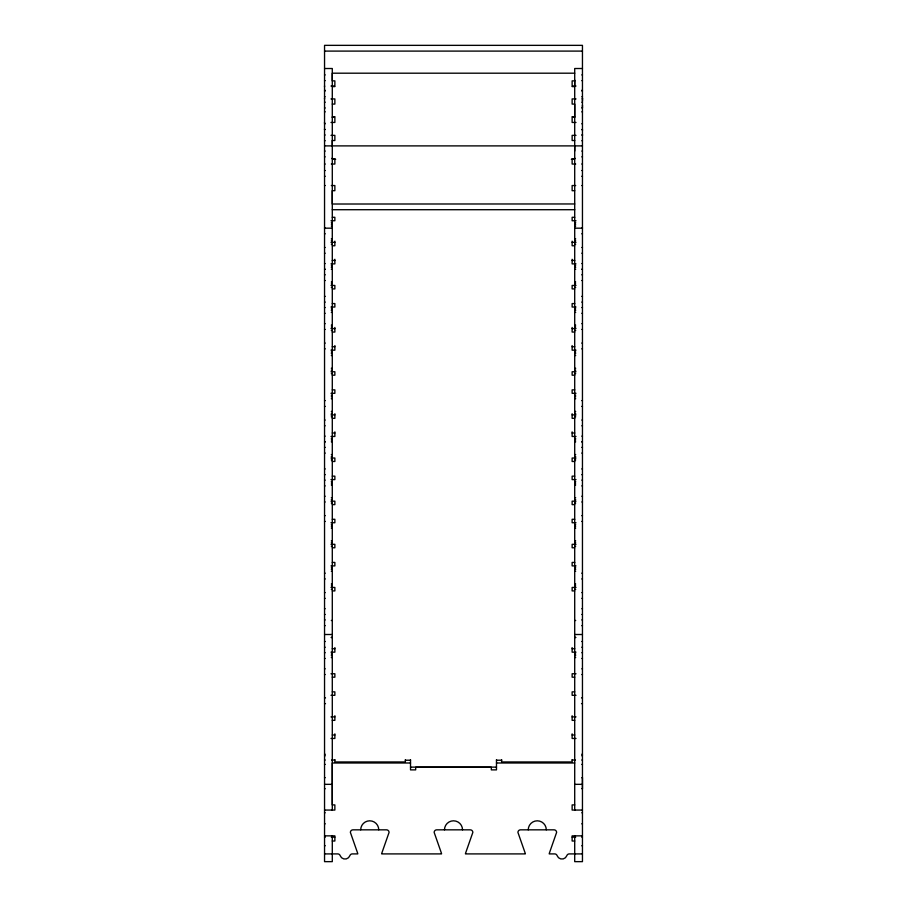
<?xml version="1.0" encoding="UTF-8"?>
<svg xmlns="http://www.w3.org/2000/svg" width="907" height="907" viewBox="0 0 907 907"><rect width="100%" height="100%" fill="white"/><g stroke="black" fill="none" stroke-linecap="round" stroke-linejoin="round"><path stroke-width="1.36" d="M324.547 99.101L324.547 98.115M324.547 129.712L324.547 128.907M324.547 123.261L324.547 122.286M324.547 86.834L324.547 85.859M332.291 145.891L332.291 141.05M574.709 151.027L574.709 145.891M574.709 80.088L574.709 86.596L572.136 86.596M582.453 107.786L582.453 105.099M582.453 101.074L582.453 98.387M582.453 135.528L582.453 134.553M582.453 130.517L582.453 129.712M582.453 99.101L582.453 98.115M582.453 90.156L581.806 90.326M582.453 163.872L581.806 164.042M582.453 755.599L581.806 755.769M582.453 836.968L581.806 837.15M571.342 159.303L575.231 158.396M324.547 51.098L582.453 51.098M324.547 68.513L332.291 68.513L332.291 810.404M582.453 68.513L574.709 68.513L574.709 810.404M574.709 73.195L332.291 73.195L332.279 80.87L334.864 80.87L334.864 86.029L330.998 86.029M574.709 80.87L572.136 80.87L572.136 86.029L576.002 86.029M332.279 86.596L334.864 86.596M324.547 90.326L325.194 90.326M330.998 98.92L334.864 98.92L334.864 104.078L332.279 104.078M576.002 98.92L572.136 98.92L572.136 104.078L574.709 104.078L574.709 117.298L572.136 117.298L572.136 122.456L576.002 122.456M324.547 102.208L325.194 102.208M581.806 102.208L582.453 102.208M324.547 107.967L325.194 107.967M581.806 107.967L582.453 107.967M324.547 111.822L325.194 111.822M581.806 111.822L582.453 111.992M332.279 116.98L334.864 116.652M574.709 116.98L572.136 116.652M332.279 117.298L334.864 117.298L334.864 122.456L330.998 122.456M324.547 123.783L325.194 123.783M581.806 123.783L582.453 123.783M324.547 129.531L325.194 129.531M581.806 129.531L582.453 129.531M330.998 135.358L334.864 135.358L334.864 140.517L332.279 140.517M576.002 135.358L572.136 135.358L572.136 140.517L574.709 140.517M324.547 145.891L582.453 145.891M332.279 158.884L334.864 158.884L334.864 164.042L331.316 164.042M574.709 158.884L572.136 158.884L572.136 164.042L575.684 164.042M324.547 164.042L325.194 164.042M324.547 170.527L325.194 170.527M581.806 170.527L582.453 170.527M324.547 176.275L325.194 176.275M581.806 176.275L582.453 176.275M324.547 185.538L325.194 185.538M331.316 185.538L334.864 185.538L334.864 190.697L332.279 190.697L332.279 204.018L574.709 203.962M575.684 185.538L572.136 185.538L572.136 190.697L574.709 190.697M581.806 185.538L582.453 185.708M332.291 209.71L574.709 209.71M332.291 217.295L334.864 217.295L334.864 220.741L330.998 220.741M574.709 217.295L572.136 217.295L572.136 220.741L576.002 220.741M331.316 222.657L332.291 222.657M574.709 222.657L575.684 222.657M331.316 224.188L332.291 224.188M574.709 224.188L575.684 224.188M331.316 226.115L332.291 226.115M574.709 226.115L575.684 226.115M324.547 228.042L325.194 228.042M581.806 228.042L582.453 228.042M324.547 228.179L332.291 228.179M574.709 228.179L582.453 228.179M324.547 233.791L325.194 233.791M581.806 233.791L582.453 233.791M331.316 238.858L332.291 238.858M574.709 238.858L575.684 238.858M331.316 240.774L332.291 240.774M574.709 240.774L575.684 240.774M330.998 242.316L334.864 242.316M572.136 242.316L576.002 242.316M331.316 244.232L332.291 244.232M574.709 244.232L575.684 244.232M332.291 245.763L334.864 245.763L334.864 241.16M574.709 245.763L572.136 245.763L572.136 241.16M332.291 260.434L334.864 260.434M572.136 260.434L574.709 260.434M330.998 263.88L334.864 263.88L334.864 259.289M576.002 263.88L572.136 263.88L572.136 259.289M331.316 265.796L332.291 265.796M574.709 265.796L575.684 265.796M331.316 267.338L332.291 267.338M574.709 267.338L575.684 267.338M325.035 269.254L324.547 269.254A2.574 1.723 0 0 1 325.148 269.334M331.316 269.254L332.291 269.254M574.709 269.254L575.684 269.254M581.965 269.254L582.453 269.254A2.574 1.723 0 0 0 581.852 269.334M324.547 274.787L325.194 274.787M581.806 274.787L582.453 274.787M324.547 280.535L325.194 280.535M581.806 280.535L582.453 280.535M331.316 282.009L332.291 282.009M574.709 282.009L575.684 282.009M331.316 283.925L332.291 283.925M574.709 283.925L575.684 283.925M330.998 285.456L334.864 285.456L334.864 288.902L332.291 288.902M576.002 285.456L572.136 285.456L572.136 288.902L574.709 288.902M331.316 287.372L332.291 287.372M574.709 287.372L575.684 287.372M324.547 296.351L325.194 296.351M581.806 296.351L582.453 296.351M324.547 302.11L325.194 302.11M581.806 302.11L582.453 302.11M332.291 303.573L334.864 303.573L334.864 307.031L330.998 307.031M574.709 303.573L572.136 303.573L572.136 307.031L576.002 307.031M331.316 308.947L332.291 308.947M574.709 308.947L575.684 308.947M331.316 310.477L332.291 310.477M574.709 310.477L575.684 310.477M331.316 312.393L332.291 312.393M574.709 312.393L575.684 312.393M331.316 325.148L332.291 325.148M574.709 325.148L575.684 325.148M331.316 327.064L332.291 327.064M574.709 327.064L575.684 327.064M330.998 328.595L334.864 328.595M572.136 328.595L576.002 328.595M331.316 330.511L332.291 330.511M574.709 330.511L575.684 330.511M332.291 332.053L334.864 332.053L334.864 327.45M574.709 332.053L572.136 332.053L572.136 327.45M324.547 343.095L325.194 343.095M581.806 343.095L582.453 343.095M332.291 346.723L334.864 346.723M572.136 346.723L574.709 346.723M324.547 348.844L325.194 348.844M581.806 348.844L582.453 348.844M330.998 350.17L334.864 350.17L334.864 345.567M576.002 350.17L572.136 350.17L572.136 345.567M331.316 352.086L332.291 352.086M574.709 352.086L575.684 352.086M331.316 353.617L332.291 353.617M574.709 353.617L575.684 353.617M331.316 355.533L332.291 355.533M574.709 355.533L575.684 355.533M331.316 368.287L332.291 368.287M574.709 368.287L575.684 368.287M331.316 370.203L332.291 370.203M574.709 370.203L575.684 370.203M330.998 371.745L334.864 371.745L334.864 375.192L332.291 375.192M576.002 371.745L572.136 371.745L572.136 375.192L574.709 375.192M331.316 373.661L332.291 373.661M574.709 373.661L575.684 373.661M332.291 389.863L334.864 389.863L334.864 393.309L330.998 393.309M574.709 389.863L572.136 389.863L572.136 393.309L576.002 393.309M331.316 395.225L332.291 395.225M574.709 395.225L575.684 395.225M331.316 396.767L332.291 396.767M574.709 396.767L575.684 396.767M331.316 398.683L332.291 398.683M574.709 398.683L575.684 398.683M324.547 400.622L325.194 400.622M581.806 400.622L582.453 400.622M324.547 406.37L325.194 406.37M581.806 406.37L582.453 406.37M331.316 411.438L332.291 411.438M574.709 411.438L575.684 411.438M331.316 413.354L332.291 413.354M574.709 413.354L575.684 413.354M330.998 414.884L334.864 414.884M572.136 414.884L576.002 414.884M331.316 416.801L332.291 416.801M574.709 416.801L575.684 416.801M332.291 418.331L334.864 418.331L334.864 413.739M574.709 418.331L572.136 418.331L572.136 413.739M332.291 433.002L334.864 433.002M572.136 433.002L574.709 433.002M330.998 436.46L334.864 436.46L334.864 431.857M576.002 436.46L572.136 436.46L572.136 431.857M331.316 438.376L332.291 438.376M574.709 438.376L575.684 438.376M331.316 439.906L332.291 439.906M574.709 439.906L575.684 439.906M325.035 441.822L324.547 441.822A2.574 1.723 0 0 1 325.148 441.902M331.316 441.822L332.291 441.822M574.709 441.822L575.684 441.822M581.965 441.822L582.453 441.822A2.574 1.723 0 0 0 581.852 441.902M324.547 447.355L325.194 447.355M581.806 447.355L582.453 447.355M324.547 453.103L325.194 453.103M581.806 453.103L582.453 453.103M331.316 454.577L332.291 454.577M574.709 454.577L575.684 454.577M331.316 456.493L332.291 456.493M574.709 456.493L575.684 456.493M330.998 458.024L334.864 458.024L334.864 461.482L332.291 461.482M576.002 458.024L572.136 458.024L572.136 461.482L574.709 461.482M331.316 459.94L332.291 459.94M574.709 459.94L575.684 459.94M324.547 468.93L325.194 468.93M581.806 468.93L582.453 468.93M324.547 474.678L325.194 474.678M581.806 474.678L582.453 474.678M332.291 476.152L334.864 476.152L334.864 479.599L330.998 479.599M574.709 476.152L572.136 476.152L572.136 479.599L576.002 479.599M331.316 481.515L332.291 481.515M574.709 481.515L575.684 481.515M331.316 483.046L332.291 483.046M574.709 483.046L575.684 483.046M331.316 484.962L332.291 484.962M574.709 484.962L575.684 484.962M331.316 497.716L332.291 497.716M574.709 497.716L575.684 497.716M331.316 499.632L332.291 499.632M574.709 499.632L575.684 499.632M330.998 501.174L334.864 501.174L334.864 504.621L332.291 504.621M576.002 501.174L572.136 501.174L572.136 504.621L574.709 504.621M331.316 503.09L332.291 503.09M574.709 503.09L575.684 503.09M324.547 515.664L325.194 515.664M581.806 515.664L582.453 515.664M332.291 519.292L334.864 519.292L334.864 522.738L330.998 522.738M574.709 519.292L572.136 519.292L572.136 522.738L576.002 522.738M324.547 521.412L325.194 521.412M581.806 521.412L582.453 521.412M331.316 524.654L332.291 524.654M574.709 524.654L575.684 524.654M331.316 526.196L332.291 526.196M574.709 526.196L575.684 526.196M331.316 528.112L332.291 528.112M574.709 528.112L575.684 528.112M331.316 540.867L332.291 540.867M574.709 540.867L575.684 540.867M331.316 542.783L332.291 542.783M574.709 542.783L575.684 542.783M330.998 544.313L334.864 544.313L334.864 547.76L332.291 547.76M576.002 544.313L572.136 544.313L572.136 547.76L574.709 547.76M331.316 546.229L332.291 546.229M574.709 546.229L575.684 546.229M332.291 562.431L334.864 562.431L334.864 565.889L330.998 565.889M574.709 562.431L572.136 562.431L572.136 565.889L576.002 565.889M331.316 567.805L332.291 567.805M574.709 567.805L575.684 567.805M331.316 569.335L332.291 569.335M574.709 569.335L575.684 569.335M331.316 571.251L332.291 571.251M574.709 571.251L575.684 571.251M324.547 573.19L325.194 573.19M581.806 573.19L582.453 573.19M324.547 578.938L325.194 578.938M581.806 578.938L582.453 578.938M331.316 584.006L332.291 584.006M574.709 584.006L575.684 584.006M331.316 585.922L332.291 585.922M574.709 585.922L575.684 585.922M330.998 587.453L334.864 587.453L334.864 590.911L332.291 590.911M576.002 587.453L572.136 587.453L572.136 590.911L574.709 590.911M331.316 589.369L332.291 589.369M574.709 589.369L575.684 589.369M324.547 619.923L325.194 619.923M581.806 619.923L582.453 619.923M331.316 620.479L332.291 620.479M574.709 620.479L575.684 620.479M324.547 625.671L325.194 625.671M581.806 625.671L582.453 625.671M324.547 634.503L332.291 634.503M574.709 634.503L582.453 634.503M331.316 637.406L332.291 637.406M574.709 637.406L575.684 637.406M331.316 637.519L332.291 637.519M574.709 637.519L575.684 637.519M324.547 641.498L325.194 641.498M581.806 641.498L582.453 641.498M324.547 647.247L325.194 647.247M581.806 647.247L582.453 647.247M332.291 648.72L334.864 648.72M572.136 648.72L574.709 648.72M330.998 652.167L334.864 652.167L334.864 647.575M576.002 652.167L572.136 652.167L572.136 647.575M331.316 654.083L332.291 654.083M574.709 654.083L575.684 654.083M331.316 655.625L332.291 655.625M574.709 655.625L575.684 655.625M331.316 657.541L332.291 657.541M574.709 657.541L575.684 657.541M330.998 673.742L334.864 673.742L334.864 677.189L332.291 677.189M576.002 673.742L572.136 673.742L572.136 677.189L574.709 677.189M332.291 691.86L334.864 691.86L334.864 695.318L330.998 695.318M574.709 691.86L572.136 691.86L572.136 695.318L576.002 695.318M324.547 697.88L325.488 697.88M581.512 697.88L582.453 697.88M324.547 703.628L325.488 703.628M581.512 703.628L582.453 703.628M330.998 716.881L334.864 716.881M572.136 716.881L576.002 716.881M332.291 720.339L334.864 720.339L334.864 715.736M574.709 720.339L572.136 720.339L572.136 715.736M332.291 734.999L334.864 734.999M572.136 734.999L574.709 734.999M330.998 738.457L334.864 738.457L334.864 733.854M576.002 738.457L572.136 738.457L572.136 733.854M324.547 754.273L325.194 754.273M581.806 754.273L582.453 754.273M324.547 755.769L325.194 755.769M324.547 760.032L325.194 760.032M331.645 760.032L334.864 760.032M572.136 760.032L575.355 760.032M581.806 760.032L582.453 760.032M405.361 760.225L410.52 760.225M496.48 760.225L501.639 760.225M410.52 762.991L332.291 762.991L332.291 804.906L334.864 804.906L334.864 810.064L324.547 810.064M496.48 762.991L574.709 762.991M324.547 764.363L325.194 764.363M581.806 764.363L582.453 764.533M410.52 767.129L496.48 767.129M324.547 777.684L325.194 777.684M581.806 777.684L582.453 777.684L582.453 788.784A2.574 2.574 0 0 1 581.852 788.716M324.547 784.34L332.291 784.34M574.709 784.34L582.453 784.34M574.709 804.906L572.136 804.906L572.136 810.064L582.453 810.064M324.547 823.828L325.194 823.817M581.806 823.817L582.453 823.828M324.547 835.857L334.864 835.857L334.864 841.016L332.291 841.016M582.453 835.857L572.136 835.857L572.136 841.016L574.709 841.016M324.547 837.15L325.194 837.15M331.316 837.15L334.864 837.15M572.136 837.15L575.684 837.15M324.547 845.743L325.194 845.743M581.806 845.743L582.453 845.914M324.547 853.918L337.721 853.906A2.574 2.574 0 0 1 340.159 855.63A5.159 5.159 0 0 0 349.887 855.63A2.574 2.574 0 0 1 352.313 853.906L357.755 853.906A2.574 2.574 0 0 0 357.641 853.17L350.385 832.411A2.574 2.574 0 0 1 352.959 829.837L386.484 829.837A2.574 2.574 0 0 1 389.069 832.411L381.802 853.17A2.574 2.574 0 0 0 381.7 853.906L441.528 853.906A2.574 2.574 0 0 0 441.426 853.17L434.158 832.411A2.574 2.574 0 0 1 436.732 829.837L470.268 829.837A2.574 2.574 0 0 1 472.842 832.411L465.574 853.17A2.574 2.574 0 0 0 465.472 853.906L525.3 853.906A2.574 2.574 0 0 0 525.198 853.17L517.931 832.411A2.574 2.574 0 0 1 520.516 829.837L554.041 829.837A2.574 2.574 0 0 1 556.615 832.411L549.359 853.17A2.574 2.574 0 0 0 549.245 853.906L554.687 853.906A2.574 2.574 0 0 1 557.113 855.63A5.159 5.159 0 0 0 566.841 855.63A2.574 2.574 0 0 1 569.279 853.906L582.453 853.918M331.769 158.396L335.658 159.303M574.709 835.574L574.709 861.65L582.453 861.65L582.453 45.35L324.547 45.35L324.547 861.65L332.291 861.65L332.291 835.574M572.136 759.658L572.136 761.959L501.639 761.959L501.639 759.658M496.48 759.658L496.48 769.873L491.322 769.873L491.322 767.288L415.678 767.288L415.678 769.873L410.52 769.873L410.52 759.658M405.361 759.658L405.361 761.959L334.864 761.959L334.864 759.658M581.852 812.797A2.574 2.574 0 0 1 582.453 812.729M325.148 788.716A2.574 2.574 0 0 1 324.547 788.784M324.547 812.729A2.574 2.574 0 0 1 325.148 812.797M360.703 829.837A9.025 9.025 0 0 1 369.727 820.812A9.025 9.025 0 0 1 378.752 829.837M444.475 829.837A9.025 9.025 0 0 1 453.5 820.812A9.025 9.025 0 0 1 462.525 829.837M528.248 829.837A9.025 9.025 0 0 1 537.273 820.812A9.025 9.025 0 0 1 546.297 829.837M325.148 74.896A2.574 1.723 0 0 1 324.547 74.941M325.148 80.644A2.574 1.723 0 0 1 324.547 80.7M324.547 90.961A2.574 1.723 0 0 1 325.148 91.017M324.547 96.72A2.574 1.723 0 0 1 325.148 96.766M325.148 134.984A2.574 1.723 0 0 1 324.547 135.03M325.148 140.732A2.574 1.723 0 0 1 324.547 140.778M324.547 151.05A2.574 1.723 0 0 1 325.148 151.095M324.547 156.798A2.574 1.723 0 0 1 325.148 156.854M581.852 151.095A2.574 1.723 0 0 1 582.453 151.05M581.852 156.854A2.574 1.723 0 0 1 582.453 156.798M582.453 135.03A2.574 1.723 0 0 1 581.852 134.984M582.453 140.778A2.574 1.723 0 0 1 581.852 140.732M581.852 91.017A2.574 1.723 0 0 1 582.453 90.961M581.852 96.766A2.574 1.723 0 0 1 582.453 96.72M582.453 74.941A2.574 1.723 0 0 1 581.852 74.896M582.453 80.7A2.574 1.723 0 0 1 581.852 80.644M325.148 307.552A2.574 1.723 0 0 1 324.547 307.598M325.148 313.3A2.574 1.723 0 0 1 324.547 313.357M324.547 323.618A2.574 1.723 0 0 1 325.148 323.674M324.547 329.377A2.574 1.723 0 0 1 325.148 329.422M581.852 323.674A2.574 1.723 0 0 1 582.453 323.618M581.852 329.422A2.574 1.723 0 0 1 582.453 329.377M582.453 307.598A2.574 1.723 0 0 1 581.852 307.552M582.453 313.357A2.574 1.723 0 0 1 581.852 313.3M581.852 263.586A2.574 1.723 0 0 1 582.453 263.54M582.453 247.52A2.574 1.723 0 0 1 581.852 247.464M582.453 253.268A2.574 1.723 0 0 1 581.852 253.223M325.148 247.464A2.574 1.723 0 0 1 324.547 247.52M325.148 253.223A2.574 1.723 0 0 1 324.547 253.268M324.547 263.54A2.574 1.723 0 0 1 325.148 263.586M325.148 480.12A2.574 1.723 0 0 1 324.547 480.177M325.148 485.88A2.574 1.723 0 0 1 324.547 485.925M324.547 496.197A2.574 1.723 0 0 1 325.148 496.242M324.547 501.945A2.574 1.723 0 0 1 325.148 501.99M581.852 496.242A2.574 1.723 0 0 1 582.453 496.197M581.852 501.99A2.574 1.723 0 0 1 582.453 501.945M582.453 480.177A2.574 1.723 0 0 1 581.852 480.12M582.453 485.925A2.574 1.723 0 0 1 581.852 485.88M581.852 436.154A2.574 1.723 0 0 1 582.453 436.108M582.453 420.088A2.574 1.723 0 0 1 581.852 420.043M582.453 425.837A2.574 1.723 0 0 1 581.852 425.791M325.148 420.043A2.574 1.723 0 0 1 324.547 420.088M325.148 425.791A2.574 1.723 0 0 1 324.547 425.837M324.547 436.108A2.574 1.723 0 0 1 325.148 436.154M325.148 652.7A2.574 1.723 0 0 1 324.547 652.745M325.148 658.448A2.574 1.723 0 0 1 324.547 658.493M324.547 668.765A2.574 1.723 0 0 1 325.148 668.81M324.547 674.513A2.574 1.723 0 0 1 325.148 674.559M581.852 668.81A2.574 1.723 0 0 1 582.453 668.765M581.852 674.559A2.574 1.723 0 0 1 582.453 674.513M582.453 652.745A2.574 1.723 0 0 1 581.852 652.7M582.453 658.493A2.574 1.723 0 0 1 581.852 658.448M581.852 608.733A2.574 1.723 0 0 1 582.453 608.676M581.852 614.481A2.574 1.723 0 0 1 582.453 614.424M582.453 592.656A2.574 1.723 0 0 1 581.852 592.611M582.453 598.405A2.574 1.723 0 0 1 581.852 598.359M325.148 592.611A2.574 1.723 0 0 1 324.547 592.656M325.148 598.359A2.574 1.723 0 0 1 324.547 598.405M324.547 608.676A2.574 1.723 0 0 1 325.148 608.733M324.547 614.424A2.574 1.723 0 0 1 325.148 614.481"/></g></svg>
